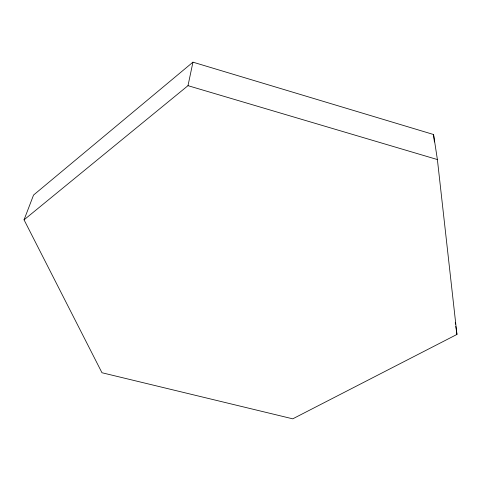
<?xml version="1.0" encoding="UTF-8"?>
<svg xmlns="http://www.w3.org/2000/svg" width="481" height="481" viewBox="0 0 481 481"><rect width="100%" height="100%" fill="white"/><g stroke="black" fill="none" stroke-linecap="round" stroke-linejoin="round"><path stroke-width="0.72" d="M24.05 219.835L187.993 85.666L192.953 62.169L433.555 134.512L437.391 159.554L456.95 334.433L292.749 418.831L101.972 372.739L24.05 219.835L33.55 195.052L192.953 62.169M187.993 85.666L437.391 159.554M455.254 322.733L455.465 324.194M455.784 326.389L456.95 334.433M433.555 134.512L434.397 141.961"/></g></svg>
